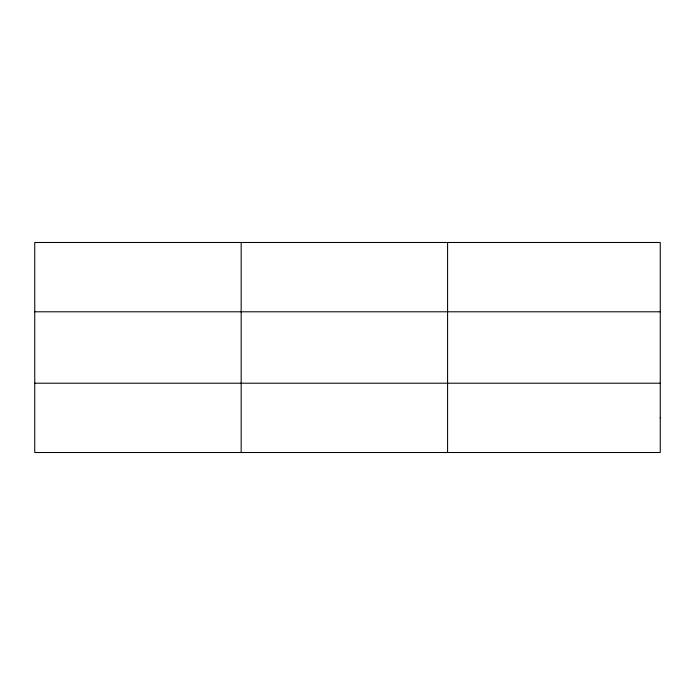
<?xml version="1.0" encoding="UTF-8"?>
<svg xmlns="http://www.w3.org/2000/svg" width="695" height="695" viewBox="0 0 695 695"><rect width="100%" height="100%" fill="white"/><g stroke="black" fill="none" stroke-linecap="round" stroke-linejoin="round"><path stroke-width="1.04" d="M241.165 242.486L241.165 452.514M447.58 242.486L447.58 452.514M34.75 311.794L660.25 311.794M34.75 383.206L660.25 383.206M660.25 417.86L660.25 452.514L34.75 452.514L34.75 242.486L660.25 242.486L660.25 417.86"/></g></svg>
